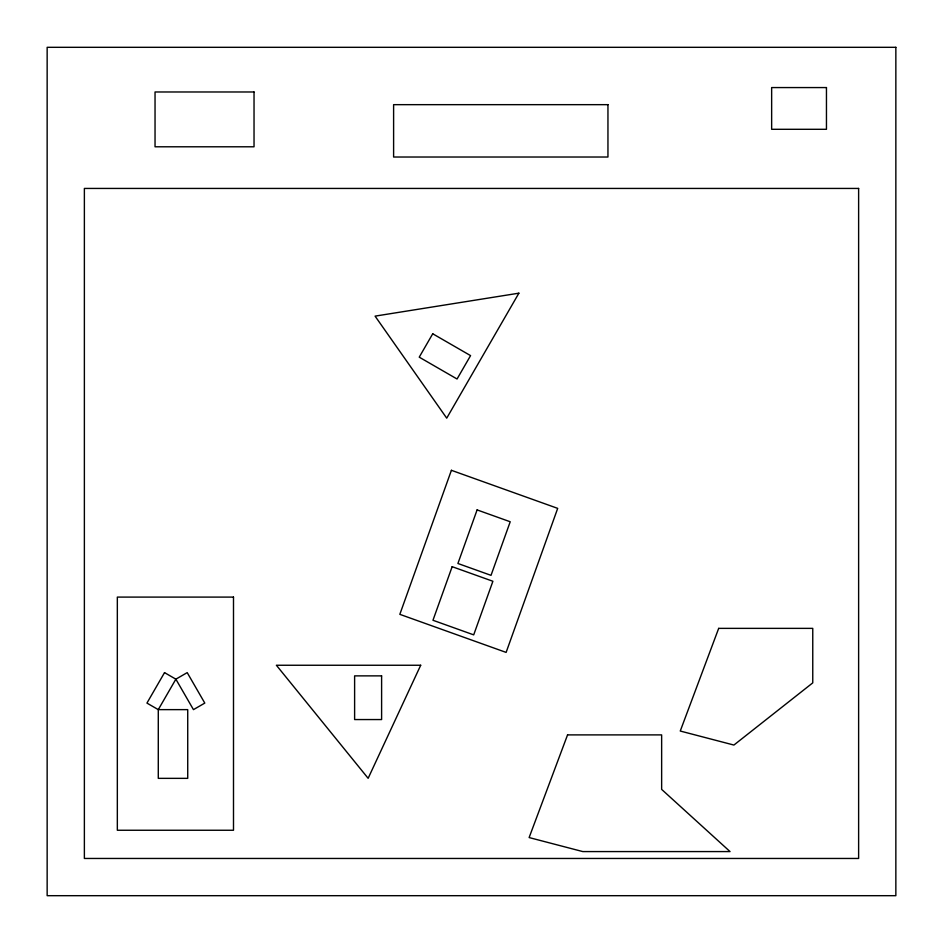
<?xml version="1.0" encoding="UTF-8"?>
<svg xmlns="http://www.w3.org/2000/svg" width="943" height="943" viewBox="0 0 943 943"><rect width="100%" height="100%" fill="white"/><g stroke="black" fill="none" stroke-linecap="round" stroke-linejoin="round"><path stroke-width="1.41" d="M451.402 470.309L399.832 614.341L506.12 652.403L557.69 508.371L451.402 470.309M452.157 566.684L432.967 620.27L473.704 634.863L492.894 581.265L452.157 566.684M477.099 509.904L457.909 563.49L491.02 575.348L510.21 521.762L477.099 509.904M567.556 734.892L529.129 837.561L582.774 851.576L730.035 851.576L661.644 789.385L661.644 734.892L567.556 734.892M718.684 628.368L680.257 731.037L733.902 745.053L812.76 682.862L812.76 628.368L718.684 628.368M420.696 665.251L368.147 778.317L276.382 665.251L420.696 665.251M164.53 672.618L146.943 703.089L158.283 709.631L187.728 709.631L187.728 778.352L158.283 778.352L158.283 709.631L175.869 679.172L187.209 672.618L204.796 703.089L193.456 709.631L175.869 679.172L164.53 672.618M432.731 333.775L419.234 357.161L457.06 379.003L470.569 355.617L432.731 333.775M518.886 293.179L446.723 418.162L375.078 316.129L518.886 293.179M895.85 47.315L47.15 47.315L47.15 895.685L895.85 895.685L895.85 47.315M826.457 87.569L771.645 87.569L771.645 129.297L826.457 129.297L826.457 87.569M254.032 91.978L155.041 91.978L155.041 146.79L254.032 146.79L254.032 91.978M607.952 104.661L393.608 104.661L393.608 157.021L607.952 157.021L607.952 104.661M858.625 188.435L84.375 188.435L84.375 858.46L858.625 858.46L858.625 188.435M233.499 597.096L117.333 597.096L117.333 830.253L233.499 830.253L233.499 597.096M381.609 675.872L354.615 675.872L354.615 719.556L381.609 719.556L381.609 675.872"/></g></svg>
